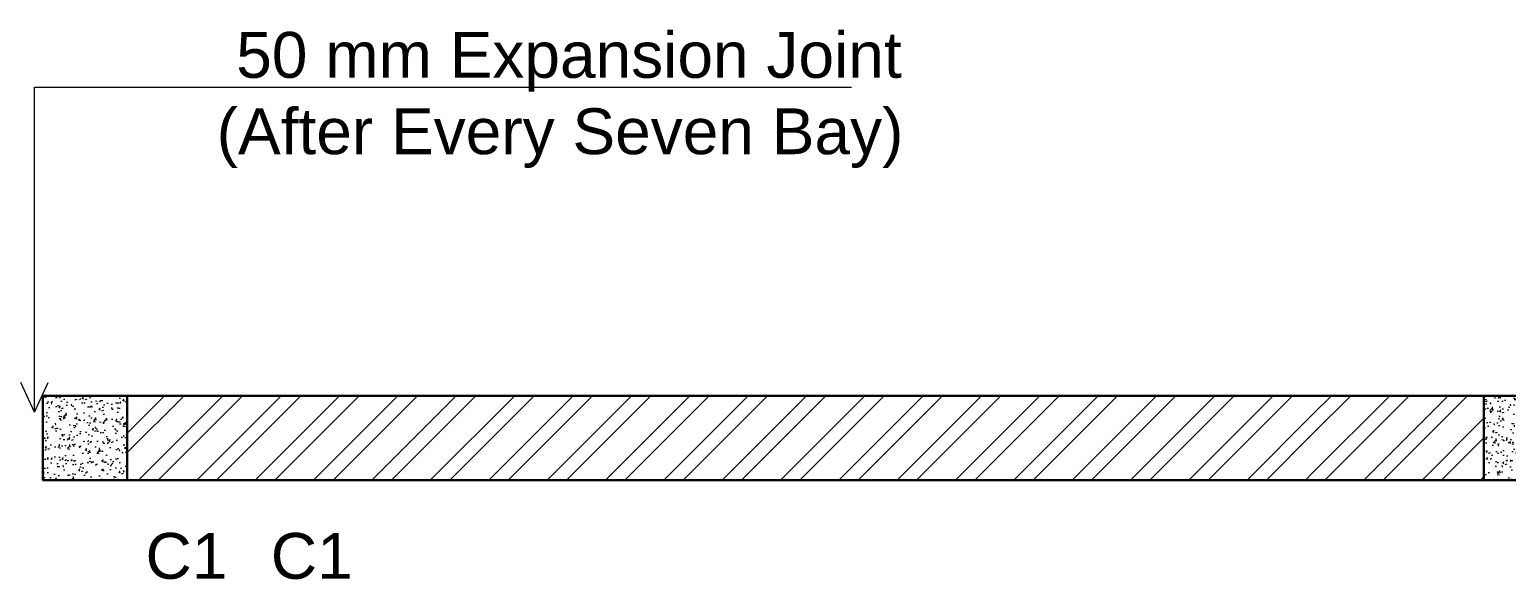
# Model space of a CAD drawing. Header units: millimetres. Extents: x 1898 to 3725, y 783 to 1532.
# Drawn here: x 3010.315 to 3014.343, y 900.191 to 901.692 of the extents above; entities that cross this region are included whole.
import ezdxf

# ---------------------------------------------------------------- set-up
doc = ezdxf.new("R2010")
doc.units = ezdxf.units.MM
for name, color, linetype, lineweight in [('brick Hatch', 13, 'Continuous', 13), ('Col-Hatch', 254, 'Continuous', 13), ('DIM', 6, 'Continuous', 18), ('TEXT', 7, 'Continuous', 15), ('Wall', 7, 'Continuous', 30)]:
    doc.layers.add(name, color=color, linetype=linetype, lineweight=lineweight)
doc.styles.add('dim-stylus bt', font='arial.ttf')
pattern_1 = [(45, (2230.92793, 1397.70695), (-0.079549513, 0.079549513), []), (45, (2230.98096, 1397.70695), (-0.079549513, 0.079549513), [])]

msp = doc.modelspace()

# ---------------------------------------------------------------- hatches: boundary and pattern name
at = {"layer": 'brick Hatch'}
h = msp.add_hatch(dxfattribs=at)
h.set_pattern_fill('ANSI32', color=256, scale=0.3, style=0)
h.set_pattern_definition(pattern_1)
h.paths.add_polyline_path([(3013.8149, 900.6926), (3010.5811, 900.6926), (3010.5811, 900.4626), (3013.8149, 900.4626)])
h = msp.add_hatch(dxfattribs=at)
h.set_pattern_fill('ANSI32', color=256, scale=0.3, style=0)
h.set_pattern_definition(pattern_1)
h.paths.add_polyline_path([(3013.8149, 900.4626), (3014.2811, 900.4626), (3014.2811, 900.6926), (3013.8149, 900.6926)])
at = {"layer": 'Col-Hatch'}
h = msp.add_hatch(dxfattribs=at)
h.set_pattern_fill('AR-CONC', color=256, scale=0.0003, style=0)
h.set_pattern_definition([(50, (543.74294, 2514.279355), (0.0546554007, -0.00478172566), [0.005715, -0.062865]), (355, (543.74294, 2514.279355), (-0.0105728478, 0.0573169929), [0.004572, -0.050292]), (100.451, (543.747494, 2514.278957), (0.0440827505, 0.05253500635), [0.004857, -0.053427]), (46.1842, (543.74294, 2514.294595), (0.0813237123, -0.0126126984), [0.0085725, -0.0942975]), (96.6356, (543.749716, 2514.29354), (0.0712212703, 0.0742276668), [0.0072855, -0.0801405]), (351.184, (543.74294, 2514.294595), (0.0712213818, 0.0742275354), [0.006858, -0.075438]), (21, (543.75056, 2514.290785), (0.04548446395, -0.03067965556), [0.005715, -0.062865]), (326, (543.75056, 2514.290785), (0.0185406085, 0.0552563898), [0.004572, -0.050292]), (71.4514, (543.75435, 2514.28823), (0.0640249472, 0.0245768573), [0.004857, -0.053427]), (37.5, (543.742939, 2514.279355), (0.00092658098, 0.02536651166), [0, -0.0496824, 0, -0.051054, 0, -0.0504825]), (7.5, (543.74294, 2514.279355), (0.02004589875, 0.03005417245), [0, -0.0291084, 0, -0.0485394, 0, -0.0192405]), (327.5, (543.725946, 2514.279355), (0.04067717855, -0.0017186232), [0, -0.01905, 0, -0.059436, 0, -0.078867]), (317.5, (543.718326, 2514.279355), (0.0444387544, 0.0076279473), [0, -0.024765, 0, -0.0394716, 0, -0.056007])])
h.paths.add_polyline_path([(3010.3511, 900.4626), (3010.5811, 900.4626), (3010.5811, 900.6926), (3010.3511, 900.6926)])
h = msp.add_hatch(dxfattribs=at)
h.set_pattern_fill('AR-CONC', color=256, scale=0.0003, style=0)
h.set_pattern_definition([(50, (544.44044, 2514.279355), (0.0546554007, -0.00478172566), [0.005715, -0.062865]), (355, (544.44044, 2514.279355), (-0.0105728478, 0.0573169929), [0.004572, -0.050292]), (100.451, (544.444994, 2514.278957), (0.0440827505, 0.05253500635), [0.004857, -0.053427]), (46.1842, (544.44044, 2514.294595), (0.0813237123, -0.0126126984), [0.0085725, -0.0942975]), (96.6356, (544.447216, 2514.29354), (0.0712212703, 0.0742276668), [0.0072855, -0.0801405]), (351.184, (544.44044, 2514.294595), (0.0712213818, 0.0742275354), [0.006858, -0.075438]), (21, (544.44806, 2514.290785), (0.04548446395, -0.03067965556), [0.005715, -0.062865]), (326, (544.44806, 2514.290785), (0.0185406085, 0.0552563898), [0.004572, -0.050292]), (71.4514, (544.45185, 2514.28823), (0.0640249472, 0.0245768573), [0.004857, -0.053427]), (37.5, (544.440439, 2514.279355), (0.00092658098, 0.02536651166), [0, -0.0496824, 0, -0.051054, 0, -0.0504825]), (7.5, (544.44044, 2514.279355), (0.02004589875, 0.03005417245), [0, -0.0291084, 0, -0.0485394, 0, -0.0192405]), (327.5, (544.423446, 2514.279355), (0.04067717855, -0.0017186232), [0, -0.01905, 0, -0.059436, 0, -0.078867]), (317.5, (544.415826, 2514.279355), (0.0444387544, 0.0076279473), [0, -0.024765, 0, -0.0394716, 0, -0.056007])])
h.paths.add_polyline_path([(3014.2811, 900.4626), (3014.5111, 900.4626), (3014.5111, 900.6926), (3014.2811, 900.6926)])

# ---------------------------------------------------------------- linework, layer by layer
at = {"layer": 'DIM'}
for p, q in [((3010.3285, 901.5344), (3012.5569, 901.5344)), ((3010.3285, 900.6478), (3010.3285, 901.5344)), ((3010.3285, 900.6478), (3010.2914, 900.7289)), ((3010.3285, 900.6478), (3010.3656, 900.7289))]:
    msp.add_line(p, q, dxfattribs=at)
at = {"layer": 'Wall'}
for p, q in [((3010.5811, 900.6926), (3014.2811, 900.6926)), ((3010.5761, 900.4626), (3014.2811, 900.4626))]:
    msp.add_line(p, q, dxfattribs=at)
for points in [[(3010.3511, 900.6926), (3010.5811, 900.6926), (3010.5811, 900.4626), (3010.3511, 900.4626), (3010.3511, 900.6926)], [(3014.2811, 900.6926), (3014.5111, 900.6926), (3014.5111, 900.4626), (3014.2811, 900.4626), (3014.2811, 900.6926)]]:
    msp.add_lwpolyline(points, dxfattribs=at)

# ---------------------------------------------------------------- texts
at = {"layer": 'TEXT', "char_height": 0.125, "attachment_point": 5, "style": 'dim-stylus bt'}
for s, insert, width in [('            50 mm Expansion Joint\\P           (After Every Seven Bay)', (3011.4948, 901.4996), 4.754108), ('C1', (3010.7428, 900.2548), 1.393883), ('C1', (3011.0844, 900.2548), 1.393883)]:
    msp.add_mtext(s, dxfattribs=dict(at, insert=insert, width=width))

doc.saveas('drawing.dxf')
